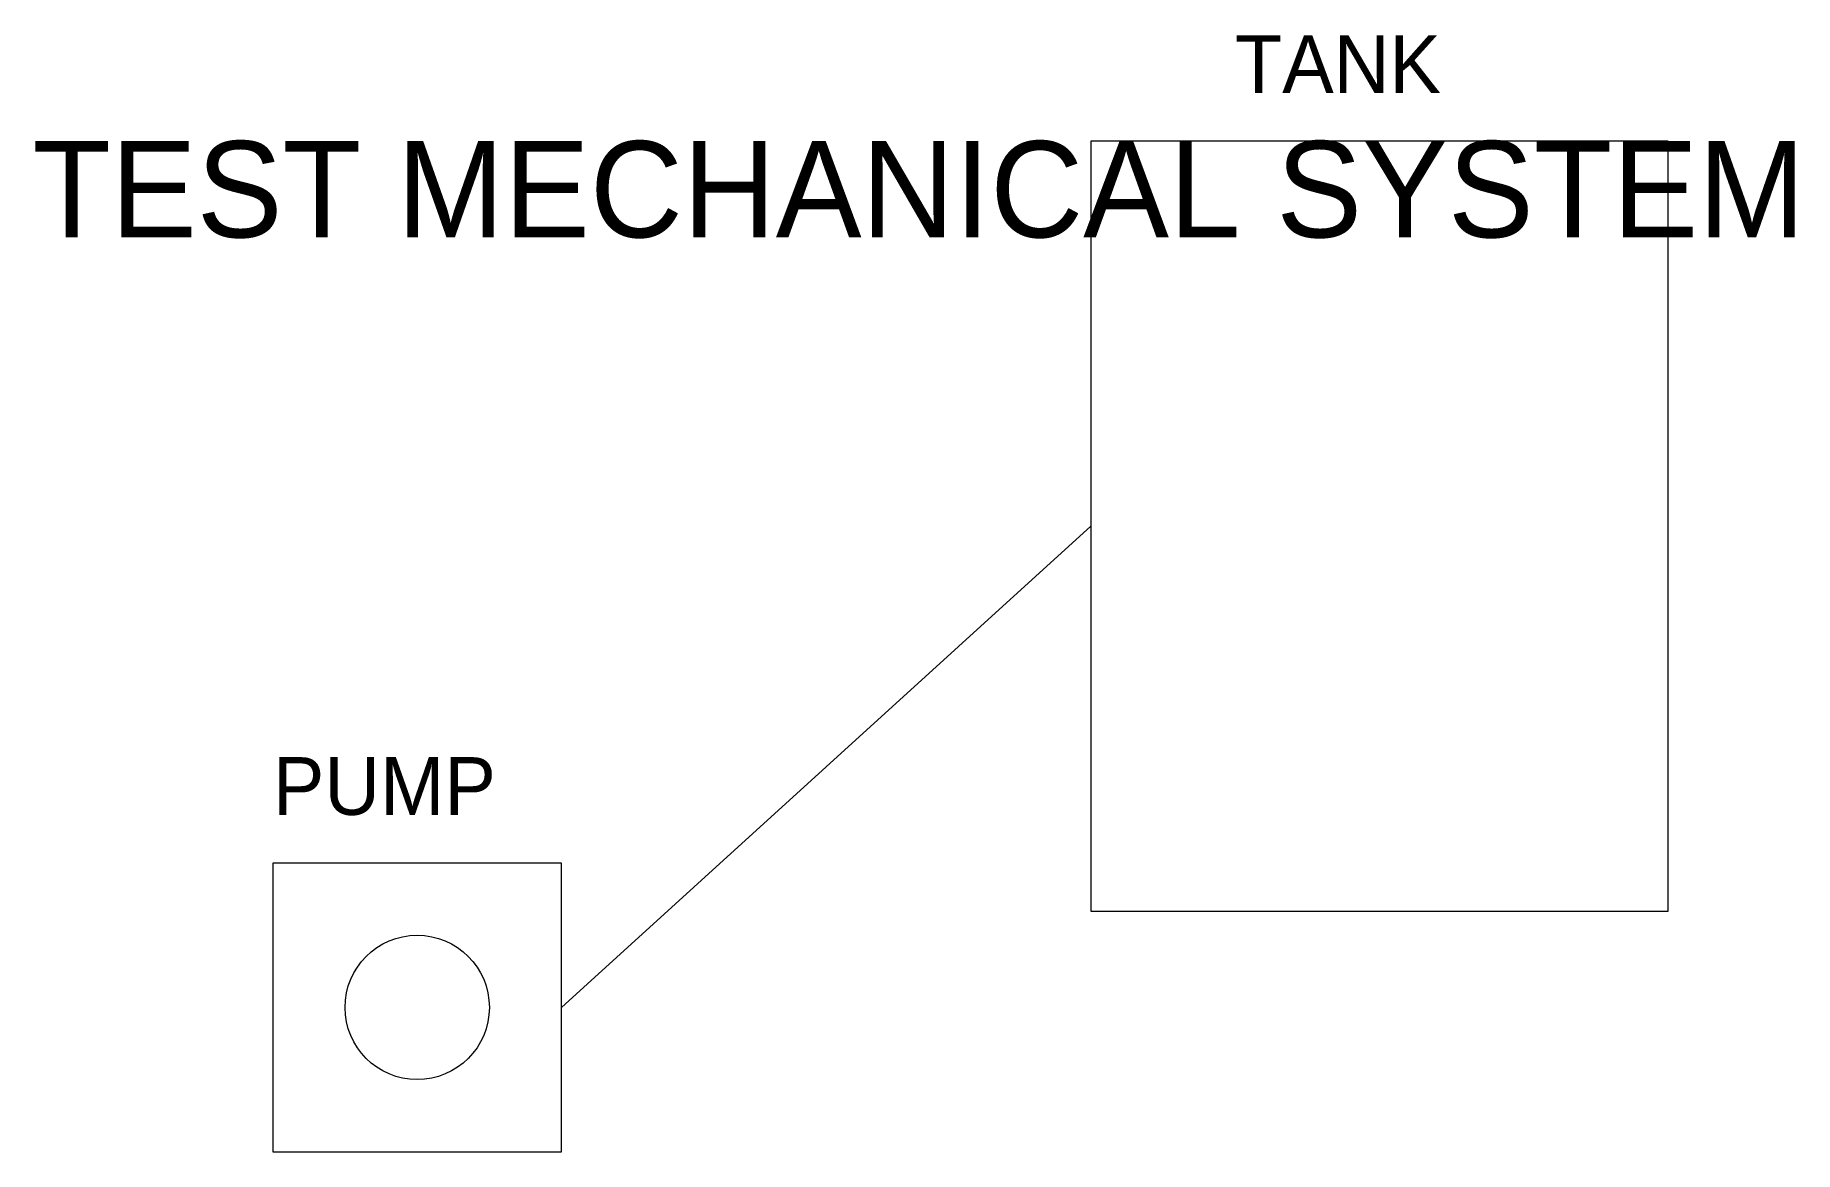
# Model space of a CAD drawing. Header units: millimetres. Extents: x 10 to 193, y 35 to 151.
import ezdxf

# ---------------------------------------------------------------- set-up
doc = ezdxf.new("R2010")
doc.units = ezdxf.units.MM
doc.layers.add('COMPONENTS', color=1, linetype='Continuous', lineweight=0)
doc.layers.add('TEXT', color=2, linetype='Continuous', lineweight=0)

msp = doc.modelspace()

# ---------------------------------------------------------------- linework, layer by layer
at = {"layer": 'COMPONENTS'}
msp.add_line((65, 50), (120, 100), dxfattribs=at)
for points in [[(120, 60), (180, 60), (180, 140), (120, 140), (120, 60)], [(35, 35), (65, 35), (65, 65), (35, 65), (35, 35)]]:
    msp.add_lwpolyline(points, dxfattribs=at)
msp.add_circle((50, 50), 7.5, dxfattribs=at)

# ---------------------------------------------------------------- texts
at = {"layer": 'TEXT'}
for s, height, p in [('TANK', 6, (135, 145)), ('TEST MECHANICAL SYSTEM', 10, (10, 130)), ('PUMP', 6, (35, 70))]:
    msp.add_text(s, height=height, dxfattribs=at).set_placement(p)

doc.saveas('drawing.dxf')
